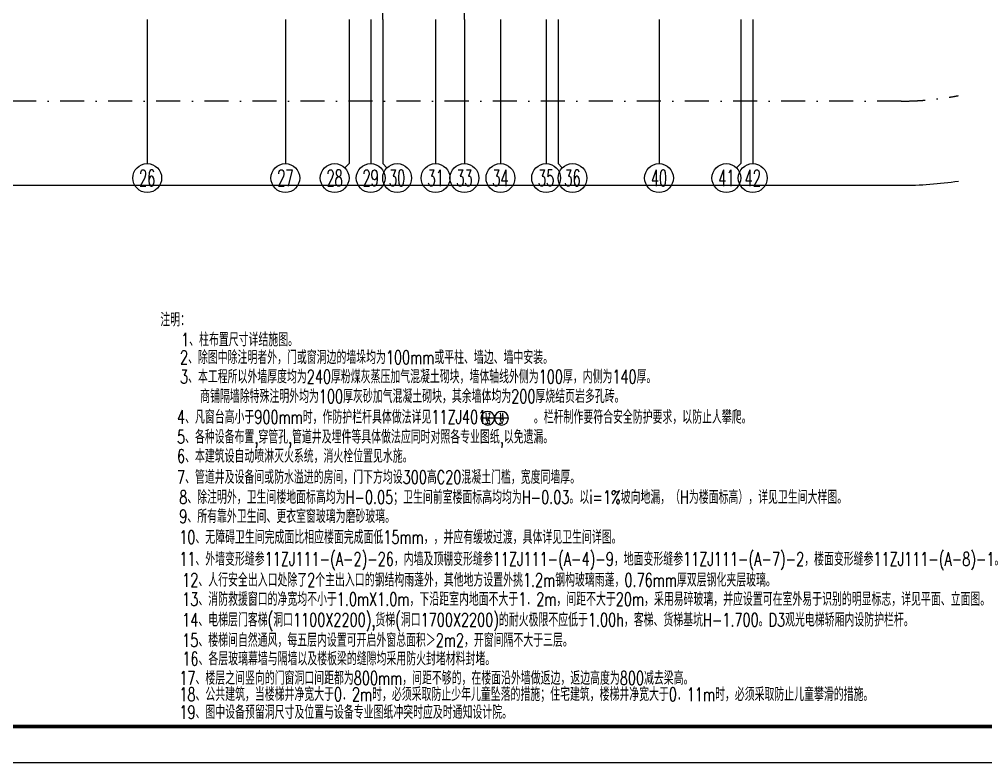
# Model space of a CAD drawing. Extents: x -737978 to 768813, y -372247 to 1140308.
# Drawn here: x -432673 to -392457, y -159911 to -128998 of the extents above; entities that cross this region are included whole.
import ezdxf
from ezdxf.enums import TextEntityAlignment as Align

# ---------------------------------------------------------------- set-up
doc = ezdxf.new("R2010")
doc.units = 0
doc.header["$LTSCALE"] = 1000
doc.header["$MEASUREMENT"] = 0
doc.linetypes.add('DASHDOT', pattern=[1, 0.5, -0.25, 0, -0.25])
doc.linetypes.add('DOTE', pattern=[2.42, 2, -0.2, 0.02, -0.2])
doc.layers.get('0').update_dxf_attribs({"linetype": 'CONTINUOUS'})
for name, color, linetype in [('0-网审修改内容', 6, 'CONTINUOUS'), ('AXIS', 3, 'CONTINUOUS'), ('AXIS_TEXT', 7, 'CONTINUOUS'), ('DOTE', 1, 'DOTE'), ('PUB_TEXT', 7, 'CONTINUOUS'), ('PUB_TITLE', 4, 'CONTINUOUS'), ('RD-中线', 7, 'DASHDOT'), ('RD-侧石线', 5, 'CONTINUOUS')]:
    doc.layers.add(name, color=color, linetype=linetype)
doc.styles.add('_TCH_AXIS', font='COMPLEX', dxfattribs={"bigfont": 'GBCBIG'})
doc.styles.add('COMP', font='complex', dxfattribs={"bigfont": 'hztxt'})
doc.styles.add('COMPLEX', font='COMPLEX')
doc.styles.add('HZTXT', font='TXT', dxfattribs={"bigfont": 'HZTXT'})

# ---------------------------------------------------------------- blocks, each defined once
blk = doc.blocks.new('_INDEX')
blk.add_line((-0.5, 0), (0.5, 0))
blk.add_circle((0, 0), 0.5)
at = {"style": 'COMP'}
for tag, width, p, p2 in [('1', 2.333333, (-0.17, 0.05), (0.17, 0.05)), ('-', 1.166667, (-0.17, -0.39), (0.17, -0.39))]:
    blk.add_attdef(tag, text='', height=0.34, dxfattribs=dict(at, width=width)).set_placement(p, p2, align=Align.FIT)
blk = doc.blocks.new('A$C57480499')
at = {"layer": 'PUB_TEXT'}
ref = blk.add_blockref('_INDEX', (13603, 10201), dxfattribs=dict(at, xscale=-572.7272727274161, yscale=572.7272727272517, zscale=572.7272727272729))
ref.add_attrib('1', '1、2', dxfattribs={"layer": '0', "height": 194.7, "style": 'COMP', "width": 0.42}).set_placement((13506, 10229), (13701, 10229), align=Align.FIT)
ref.add_attrib('-', '35', dxfattribs={"layer": '0', "height": 194.7, "style": 'COMP', "width": 0.636364}).set_placement((13506, 9977), (13701, 9977), align=Align.FIT)
ref = blk.add_blockref('_INDEX', (14176, 10201), dxfattribs=dict(at, xscale=-572.7272727274161, yscale=572.7272727272517, zscale=572.7272727272729))
ref.add_attrib('1', '14', dxfattribs={"layer": '0', "height": 194.7, "style": 'COMP', "width": 0.677419}).set_placement((14079, 10229), (14273, 10229), align=Align.FIT)
ref.add_attrib('-', '37', dxfattribs={"layer": '0', "height": 194.7, "style": 'COMP', "width": 0.636364}).set_placement((14079, 9977), (14273, 9977), align=Align.FIT)
at = {"layer": 'PUB_TEXT', "style": 'HZTXT', "width": 0.7}
for s, p in [('注明：', (-22, 14020)), ('1、柱布置尺寸详结施图。', (844, 13195)), ('2、除图中除注明者外，门或窗洞边的墙垛均为100mm或平柱、墙边、墙中安装。', (798, 12457)), ('3、本工程所以外墙厚度均为240厚粉煤灰蒸压加气混凝土砌块，墙体轴线外侧为100厚，内侧为140厚。', (798, 11654)), ('商铺隔墙除特殊注明外均为100厚灰砂加气混凝土砌块，其余墙体均为200厚烧结页岩多孔砖。', (1638, 10838)), ('  4、凡窗台高小于900mm时，作防护栏杆具体做法详见11ZJ401    。栏杆制作要符合安全防护要求，以防止人攀爬。', (-26, 9975)), ('  5、各种设备布置,穿管孔,管道井及埋件等具体做法应同时对照各专业图纸,以免遗漏。', (-26, 9150)), ('  6、本建筑设自动喷淋灭火系统，消火栓位置见水施。', (-26, 8351)), ('  7、管道井及设备间或防水溢进的房间，门下方均设300高C20混凝土门槛，宽度同墙厚。', (-26, 7476)), ('8、除注明外，卫生间楼地面标高均为H-0.05；卫生间前室楼面标高均均为H-0.03。以i=1%%%坡向地漏，（H为楼面标高），详见卫生间大样图。', (766, 6642)), ('9、所有靠外卫生间、更衣室窗玻璃为磨砂玻璃。', (766, 5845)), ('10、无障碍卫生间完成面比相应楼面完成面低15mm，，并应有缓坡过渡，具体详见卫生间详图。', (766, 4979)), ('11、外墙变形缝参11ZJ111-(A-2)-26，内墙及顶棚变形缝参11ZJ111-(A-4)-9，地面变形缝参11ZJ111-(A-7)-2，楼面变形缝参11ZJ111-(A-8)-1。', (767, 4070)), (' 12、人行安全出入口处除了2个主出入口的钢结构雨蓬外，其他地方设置外挑1.2m钢构玻璃雨蓬，0.76mm厚双层钢化夹层玻璃。', (540, 3199)), (' 13、消防救援窗口的净宽均不小于1.0mX1.0m，下沿距室内地面不大于1．2m，间距不大于20m，采用易碎玻璃，并应设置可在室外易于识别的明显标志，详见平面、立面图。', (540, 2401)), (' 14、电梯层门客梯(洞口1100X2200),货梯(洞口1700X2200)的耐火极限不应低于1.00h，客梯、货梯基坑H-1.700。D3观光电梯轿厢内设防护栏杆。', (540, 1541)), (' 15、楼梯间自然通风，每五层内设置可开启外窗总面积＞2m2，开窗间隔不大于三层。', (540, 695)), (' 16、各层玻璃幕墙与隔墙以及楼板梁的缝隙均采用防火封堵材料封堵。', (547, -75)), ('17、楼层之间竖向的门窗洞口间距都为800mm，间距不够的，在楼面沿外墙做返边，返边高度为800减去梁高。', (771, -881)), ('18、公共建筑，当楼梯井净宽大于0．2m时，必须采取防止少年儿童坠落的措施；住宅建筑，楼梯井净宽大于0．11m时，必须采取防止儿童攀滑的措施。', (771, -1555)), ('19、图中设备预留洞尺寸及位置与设备专业图纸冲突时应及时通知设计院。', (771, -2301))]:
    blk.add_text(s, height=560, dxfattribs=at).set_placement(p)
blk = doc.blocks.new('_AXISO')
blk.add_circle((0, 0), 0.5)
at = {"layer": 'AXIS_TEXT', "style": 'COMPLEX', "width": 1.041667}
blk.add_attdef('A', text='', height=0.56, dxfattribs=at).set_placement((-0.25, -0.28), (0.25, -0.28), align=Align.FIT)

msp = doc.modelspace()

# ---------------------------------------------------------------- linework, layer by layer
at = {"layer": 'AXIS'}
for p, q in [((-427351.1, -128998.4), (-427351.1, -134998.4)), ((-421601.1, -128998.4), (-421601.1, -134998.4)), ((-418951.1, -128998.4), (-418951.1, -134998.4)), ((-418051.2, -128998.4), (-418051.2, -134998.4)), ((-417551.1, -128998.4), (-417551.1, -134998.4)), ((-415351.1, -128998.4), (-415351.1, -134998.4)), ((-414151.2, -128998.4), (-414151.2, -134998.4)), ((-412651.1, -128998.4), (-412651.1, -134998.4)), ((-410751.1, -128998.4), (-410751.1, -134998.4)), ((-410251.3, -128998.4), (-410251.3, -134998.4)), ((-406051.2, -128998.4), (-406051.2, -134998.4)), ((-402651.3, -128998.4), (-402651.3, -134998.4)), ((-402151.1, -128998.4), (-402151.1, -134998.4)), ((-419126.8, -135174.1), (-418951.1, -134998.4)), ((-417375.4, -135174.1), (-417551.1, -134998.4)), ((-410075.6, -135174.1), (-410251.3, -134998.4)), ((-402827.1, -135174.1), (-402651.3, -134998.4))]:
    msp.add_line(p, q, dxfattribs=at)
at = {"layer": 'DOTE'}
for p, q in [((-417551.1, -128998.4), (-417551.1, -86098.4)), ((-414151.2, -128998.4), (-414151.1, -86098.4))]:
    msp.add_line(p, q, dxfattribs=at)
at = {"layer": 'PUB_TITLE'}
msp.add_lwpolyline([(-535025.1, -159910.6), (-377375.1, -159910.6), (-377375.1, -70810.6), (-535025.1, -70810.6)], close=True, dxfattribs=at)
at = {"layer": 'PUB_TITLE', "const_width": 150}
msp.add_lwpolyline([(-531275.1, -158410.6), (-378875.1, -158410.6), (-378875.1, -72310.6), (-531275.1, -72310.6)], close=True, dxfattribs=at)
at = {"layer": 'RD-中线', "color": 8, "ltscale": 2}
msp.add_line((-395971.5, -132399.3), (-529181.7, -132399.6), dxfattribs=at)
msp.add_arc((-395971.5, -119899.3), 12500, 270.0001, 280.96773, dxfattribs=at)
at = {"layer": 'RD-侧石线', "color": 8}
msp.add_line((-529181.7, -135899.6), (-395971.5, -135899.3), dxfattribs=at)
msp.add_arc((-395971.5, -119899.3), 16000, 270.0001, 278.54798, dxfattribs=at)

# ---------------------------------------------------------------- block references
at = {"layer": '0-网审修改内容'}
msp.add_blockref('A$C57480499', (-426783.8, -155791.6), dxfattribs=at)
at = {"layer": 'AXIS'}
ref = msp.add_blockref('_AXISO', (-427351.1, -135598.4), dxfattribs=dict(at, xscale=1200, yscale=1200, zscale=1200))
ref.add_attrib('A', '26', dxfattribs={"layer": 'AXIS_TEXT', "height": 678.82, "style": '_TCH_AXIS', "width": 0.617647}).set_placement((-427690.5, -135937.8), (-427011.7, -135937.8), align=Align.FIT)
ref = msp.add_blockref('_AXISO', (-421601.1, -135598.4), dxfattribs=dict(at, xscale=1200, yscale=1200, zscale=1200))
ref.add_attrib('A', '27', dxfattribs={"layer": 'AXIS_TEXT', "height": 678.82, "style": '_TCH_AXIS', "width": 0.617647}).set_placement((-421940.5, -135937.8), (-421261.7, -135937.8), align=Align.FIT)
ref = msp.add_blockref('_AXISO', (-419551.1, -135598.4), dxfattribs=dict(at, xscale=1200, yscale=1200, zscale=1200))
ref.add_attrib('A', '28', dxfattribs={"layer": 'AXIS_TEXT', "height": 678.82, "style": '_TCH_AXIS', "width": 0.617647}).set_placement((-419890.5, -135937.8), (-419211.7, -135937.8), align=Align.FIT)
ref = msp.add_blockref('_AXISO', (-418051.2, -135598.4), dxfattribs=dict(at, xscale=1200, yscale=1200, zscale=1200))
ref.add_attrib('A', '29', dxfattribs={"layer": 'AXIS_TEXT', "height": 678.82, "style": '_TCH_AXIS', "width": 0.617647}).set_placement((-418390.6, -135937.8), (-417711.8, -135937.8), align=Align.FIT)
ref = msp.add_blockref('_AXISO', (-416951.1, -135598.4), dxfattribs=dict(at, xscale=1200, yscale=1200, zscale=1200))
ref.add_attrib('A', '30', dxfattribs={"layer": 'AXIS_TEXT', "height": 678.82, "style": '_TCH_AXIS', "width": 0.636364}).set_placement((-417290.5, -135937.8), (-416611.7, -135937.8), align=Align.FIT)
ref = msp.add_blockref('_AXISO', (-415351.1, -135598.4), dxfattribs=dict(at, xscale=1200, yscale=1200, zscale=1200))
ref.add_attrib('A', '31', dxfattribs={"layer": 'AXIS_TEXT', "height": 678.82, "style": '_TCH_AXIS', "width": 0.75}).set_placement((-415690.5, -135937.8), (-415011.7, -135937.8), align=Align.FIT)
ref = msp.add_blockref('_AXISO', (-414151.2, -135598.4), dxfattribs=dict(at, xscale=1200, yscale=1200, zscale=1200))
ref.add_attrib('A', '33', dxfattribs={"layer": 'AXIS_TEXT', "height": 678.82, "style": '_TCH_AXIS', "width": 0.636364}).set_placement((-414490.6, -135937.8), (-413811.7, -135937.8), align=Align.FIT)
ref = msp.add_blockref('_AXISO', (-412651.1, -135598.4), dxfattribs=dict(at, xscale=1200, yscale=1200, zscale=1200))
ref.add_attrib('A', '34', dxfattribs={"layer": 'AXIS_TEXT', "height": 678.82, "style": '_TCH_AXIS', "width": 0.6}).set_placement((-412990.5, -135937.8), (-412311.7, -135937.8), align=Align.FIT)
ref = msp.add_blockref('_AXISO', (-410751.1, -135598.4), dxfattribs=dict(at, xscale=1200, yscale=1200, zscale=1200))
ref.add_attrib('A', '35', dxfattribs={"layer": 'AXIS_TEXT', "height": 678.82, "style": '_TCH_AXIS', "width": 0.636364}).set_placement((-411090.5, -135937.8), (-410411.7, -135937.8), align=Align.FIT)
ref = msp.add_blockref('_AXISO', (-409651.3, -135598.4), dxfattribs=dict(at, xscale=1200, yscale=1200, zscale=1200))
ref.add_attrib('A', '36', dxfattribs={"layer": 'AXIS_TEXT', "height": 678.82, "style": '_TCH_AXIS', "width": 0.636364}).set_placement((-409990.7, -135937.8), (-409311.9, -135937.8), align=Align.FIT)
ref = msp.add_blockref('_AXISO', (-406051.2, -135598.4), dxfattribs=dict(at, xscale=1200, yscale=1200, zscale=1200))
ref.add_attrib('A', '40', dxfattribs={"layer": 'AXIS_TEXT', "height": 678.82, "style": '_TCH_AXIS', "width": 0.6}).set_placement((-406390.6, -135937.8), (-405711.8, -135937.8), align=Align.FIT)
ref = msp.add_blockref('_AXISO', (-403251.3, -135598.4), dxfattribs=dict(at, xscale=1200, yscale=1200, zscale=1200))
ref.add_attrib('A', '41', dxfattribs={"layer": 'AXIS_TEXT', "height": 678.82, "style": '_TCH_AXIS', "width": 0.7}).set_placement((-403590.7, -135937.8), (-402911.9, -135937.8), align=Align.FIT)
ref = msp.add_blockref('_AXISO', (-402151.1, -135598.4), dxfattribs=dict(at, xscale=1200, yscale=1200, zscale=1200))
ref.add_attrib('A', '42', dxfattribs={"layer": 'AXIS_TEXT', "height": 678.82, "style": '_TCH_AXIS', "width": 0.6}).set_placement((-402490.5, -135937.8), (-401811.7, -135937.8), align=Align.FIT)

doc.saveas('drawing.dxf')
